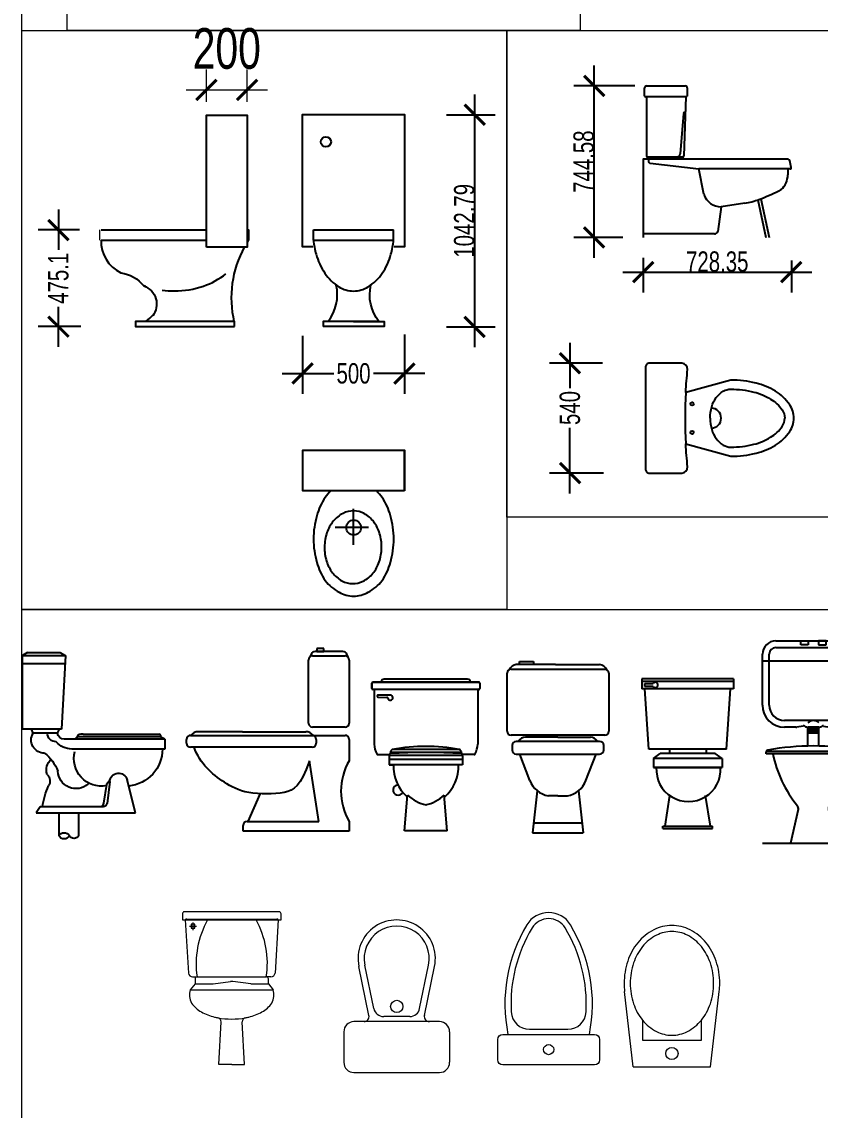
# Model space of a CAD drawing. Header units: inches. Extents: x 242965 to 445791, y 236206 to 423703.
# Drawn here: x 291368 to 295292, y 353197 to 358547 of the extents above; entities that cross this region are included whole.
import ezdxf

# ---------------------------------------------------------------- set-up
doc = ezdxf.new("R2010")
doc.units = ezdxf.units.IN
doc.header["$MEASUREMENT"] = 0
doc.layers.add('9', color=251, linetype='Continuous', lineweight=13)
doc.layers.add('e', color=96, linetype='Continuous', lineweight=5)
for name, color, linetype in [('NOI THAT', 42, 'Continuous'), ('NOITHAT', 8, 'Continuous'), ('TOILET', 35, 'Continuous')]:
    doc.layers.add(name, color=color, linetype=linetype)
doc.styles.add('DIM', font='hoatbif.shx', dxfattribs={"width": 0.75})
doc.linetypes.add('TRACKS', pattern='A,0.15,[130,ltypeshp.shx,S=0.25,R=0,X=0,Y=0],0.15', length=0.3)
doc.dimstyles.new('100', dxfattribs={"dimscale": 0, "dimtxt": 100, "dimasz": 100, "dimexe": 100, "dimexo": 100, "dimgap": 1, "dimtad": 1, "dimzin": 12, "dimdsep": 46, "dimtxsty": 'DIM', "dimblk": 'ARCHTICK', "dimblk1": 'ARCHTICK', "dimblk2": 'OBLIQUE', "dimcen": 0, "dimdle": 100, "dimclrd": 4, "dimclre": 7, "dimclrt": 3, "dimaunit": 3, "dimadec": 0, "dimazin": 3, "dimtfac": 0.004, "dimtix": 1, "dimtmove": 2, "dimatfit": 3, "dimldrblk": 'ARCHTICK', "dimfxl": 1, "dimtolj": 1, "dimtzin": 13, "dimarcsym": 0})

# ---------------------------------------------------------------- blocks, each defined once
blk = doc.blocks.new('TOLET1MD')
at = {"color": 3}
for p, q in [((226.8, 750.3), (-238.2, 750.3)), ((-234.3, 710.3), (-218.3, 449.1)), ((-234.3, 710.3), (222.9, 710.3)), ((-228.2, 714.8), (216.8, 714.8)), ((-196.8, 698.3), (-196.8, 660.8)), ((222.9, 710.3), (206.9, 449.1)), ((236.8, 710.3), (236.8, 740.3)), ((-213.9, 680.3), (-179.2, 680.3)), ((-198.3, 430.3), (-176.3, 430.3)), ((-176.3, 430.3), (164.1, 430.3)), ((186.9, 430.3), (164.1, 430.3)), ((-186.3, 396.8), (-209.5, 367)), ((-186.3, 420.3), (-186.3, 396.8)), ((-186.3, 396.8), (-103.1, 396.8)), ((-97.3, 397.1), (-11.4, 407.1)), ((88.2, 397.1), (0, 407.1)), ((93.8, 396.8), (174.1, 396.8)), ((174.1, 396.8), (174.1, 420.3)), ((174.1, 396.8), (197, 367)), ((-69.1, -0.6), (-57.9, 209)), ((56.9, -0.6), (45.7, 209)), ((-6.1, -0.6), (-69.1, -0.6)), ((-6.1, -0.6), (56.9, -0.6))]:
    blk.add_line(p, q, dxfattribs=at)
blk.add_line((-248.2, 740.3), (-248.2, 710.3))
for points in [[(-248.2, 710.3), (-234.3, 710.3)], [(222.9, 710.3), (236.8, 710.3)], [(-209.5, 367), (197, 367)]]:
    blk.add_lwpolyline(points, dxfattribs=at)
blk.add_lwpolyline([(-205.3, 689.6), (-205.3, 670), (-187.5, 670), (-187.5, 689.6)], close=True, dxfattribs=at)
for centre, radius, start, end in [((-238.2, 740.3), 10, 90, 180), ((226.8, 740.3), 10, 0, 90), ((-227.8, 707.8), 7, 86.0191, 159.1941), ((264.2, 494.4), 445.1, 150.9924, 188.2846), ((-269, 496.8), 438.2, 351.271, 29.1566), ((216.3, 707.8), 7, 20.8059, 93.9809), ((-198.3, 450.3), 20, 183.5057, 270), ((-176.3, 420.3), 10, 90, 180), ((164.1, 420.3), 10, 0, 90), ((186.9, 450.3), 20, 270, 356.4943), ((-103.1, 446.8), 50, 270, 276.5906), ((-5.6, 357.4), 50, 83.562, 96.5906), ((-5.7, 397.7), 10, 83.562, 96.5906), ((93.8, 446.8), 50, 263.562, 270), ((91.6, 406.8), 10, 263.562, 270), ((-133.6, 341.3), 80.1, 161.3045, 209.7278), ((123.1, 340.8), 78.4, 330.0088, 19.5233), ((-79, 391.7), 153.4, 215.9556, 240.2716), ((66.8, 391.7), 153.4, 299.7284, 324.0444), ((-6.1, 591), 367.7, 256.6921, 259.3304), ((-6.1, 589.2), 366, 259.2801, 280.7199), ((-77.9, 209.9), 20, 357.2496, 79.3304), ((65.7, 209.9), 20, 100.6696, 182.7504), ((-6.1, 591), 367.7, 280.6696, 283.3079), ((22.8, 468.7), 242.1, 283.3079, 299.7284)]:
    blk.add_arc(centre, radius, start, end, dxfattribs=at)
blk.add_arc((-35, 468.7), 242.1, 240.2716, 256.6921)
blk = doc.blocks.new('A$C131B5457')
at = {"layer": 'NOITHAT'}
for p, q in [((25.2, 915.6), (0, 900.9)), ((25.2, 915.6), (186, 915.6)), ((186, 915.6), (211.2, 900.9)), ((0, 539.2), (0, 900.9)), ((0, 900.9), (211.2, 900.9)), ((0, 861.8), (211.2, 861.8)), ((211.2, 900.9), (191.6, 539.2)), ((191.6, 539.2), (0, 539.2)), ((52.2, 519.7), (44.4, 539.2)), ((172.2, 519.7), (181.5, 539.2)), ((172.2, 519.7), (52.2, 519.7)), ((700, 490.3), (205.2, 490.3)), ((269.7, 501.5), (255.6, 490.3)), ((676.4, 501.5), (269.7, 501.5)), ((297.9, 515.6), (670.8, 515.6)), ((700, 490.3), (676.4, 501.5)), ((700, 490.3), (700, 441.5)), ((700, 441.5), (242.9, 441.5)), ((413.3, 267.8), (397.6, 175.5)), ((430.4, 290.5), (413.3, 267.8)), ((429.1, 281.3), (415.5, 174.6)), ((555.2, 128.6), (514.7, 290.3)), ((86.9, 157.5), (66.6, 128.6)), ((66.6, 128.6), (555.2, 128.6)), ((396.1, 157.5), (86.9, 157.5)), ((178.4, 128.6), (178.4, 16)), ((276.2, 128.6), (276.2, 16))]:
    blk.add_line(p, q, dxfattribs=at)
at = {"layer": 'NOITHAT', "extrusion": (0, 0, -1)}
for centre, major_axis, start_param, end_param in [((107.9, 486.4), (45.9, 45.9), 2.350438, 4.465056), ((165.3, 520.9), (30.7, 30.7), 2.34139, 3.89798), ((205.2, 523.6), (-23.5, 23.5), 3.926991, 5.380387), ((290.9, 494.5), (15.8, 15.8), 4.249009, 5.819805), ((670.8, 507.5), (-5.79, 5.79), 0.785398, 3.165503), ((242.9, 541.6), (70.8, 70.8), 2.356194, 3.233382), ((387.1, 393.7), (94.8, 94.8), 2.167025, 4.199673), ((503.8, 442.8), (-130.2, 130.2), 2.363481, 3.826156), ((-15.8, 261.1), (143.4, 143.4), -0.126587, 0.420864), ((182.1, 339.3), (-45.7, 45.7), 5.149759, 6.399568), ((263.4, 336.9), (63.5, 63.5), 1.62523, 3.887576), ((472.5, 279.7), (30.7, 30.7), 3.962967, 6.822993), ((89.7, 284.3), (-32.3, 32.3), 1.549717, 2.901368), ((454.1, 109), (-253.8, 253.8), 5.633382, 5.933845), ((347.4, 184.1), (-36, 36), 2.525405, 2.904971), ((396.1, 177.1), (13.8, 13.8), 0.912074, 2.356194), ((204.5, -0.6), (-21.9, 21.9), 6.065981, 8.071186), ((204.5, 29.2), (-20.7, 20.7), 2.825462, 5.02852), ((253.4, 28.6), (-18.4, 18.4), 2.861783, 4.992199)]:
    blk.add_ellipse(centre, major_axis=major_axis, ratio=1, start_param=start_param, end_param=end_param, dxfattribs=at)
blk = doc.blocks.new('A$C0E3A3D3D')
at = {"layer": 'NOITHAT', "linetype": 'ByBlock'}
for p, q in [((613.8, 871.9), (606, 856.3)), ((619.3, 861.3), (779.3, 861.3)), ((768.6, 882.9), (631.7, 882.9)), ((640.4, 898.2), (640.4, 882.9)), ((674.5, 898.2), (640.4, 898.2)), ((640.4, 882.9), (674.5, 882.9)), ((674.5, 882.9), (674.5, 898.2)), ((793.5, 855.4), (787, 870.7)), ((599.3, 531.3), (599.3, 841.3)), ((799.3, 841.3), (799.3, 531.3)), ((275, 488.3), (58.2, 488.3)), ((275, 488.3), (585.5, 488.3)), ((779.3, 511.3), (619.3, 511.3)), ((0, 432.3), (0, 451.1)), ((20, 471.1), (617.2, 471.1)), ((617.2, 471.1), (779.3, 471.1)), ((637.2, 451.1), (637.2, 432.3)), ((799.3, 451.1), (799.3, 346.1)), ((617.2, 412.3), (20, 412.3)), ((42.7, 397.4), (36.8, 412.3)), ((49.2, 383.2), (42.7, 397.4)), ((56.3, 369.7), (49.2, 383.2)), ((64, 356.8), (56.3, 369.7)), ((72.2, 344.5), (64, 356.8)), ((80.9, 332.8), (72.2, 344.5)), ((90, 321.6), (80.9, 332.8)), ((99.4, 310.9), (90, 321.6)), ((604.1, 346), (587.7, 303.8)), ((649.3, 47.9), (604.1, 346)), ((109.3, 300.8), (99.4, 310.9)), ((119.5, 291.1), (109.3, 300.8)), ((129.9, 281.8), (119.5, 291.1)), ((140.7, 272.9), (129.9, 281.8)), ((151.8, 264.3), (140.7, 272.9)), ((572.5, 270.3), (558, 244.5)), ((587.7, 303.8), (572.5, 270.3)), ((163.2, 256), (151.8, 264.3)), ((174.8, 248), (163.2, 256)), ((186.6, 240.1), (174.8, 248)), ((198.7, 232.3), (186.6, 240.1)), ((211.3, 224.8), (198.7, 232.3)), ((224.4, 217.6), (211.3, 224.8)), ((238.3, 210.9), (224.4, 217.6)), ((543.6, 225.1), (529.1, 211.1)), ((558, 244.5), (543.6, 225.1)), ((253.2, 204.7), (238.3, 210.9)), ((269.3, 199), (253.2, 204.7)), ((286.7, 194.2), (269.3, 199)), ((305.7, 190.1), (286.7, 194.2)), ((360.5, 182.5), (301.8, 47.9)), ((326.3, 186.9), (305.7, 190.1)), ((348.1, 184.6), (326.3, 186.9)), ((370.8, 183.3), (348.1, 184.6)), ((393.8, 182.8), (370.8, 183.3)), ((416.6, 183.3), (393.8, 182.8)), ((438.9, 184.8), (416.6, 183.3)), ((460.1, 187.2), (438.9, 184.8)), ((479.8, 190.5), (460.1, 187.2)), ((497.6, 194.9), (479.8, 190.5)), ((513.9, 201.5), (497.6, 194.9)), ((529.1, 211.1), (513.9, 201.5)), ((278, 0), (278, 27.9)), ((298, 47.9), (649.3, 47.9)), ((799.3, 47.9), (799.3, 0)), ((799.3, 0), (278, 0))]:
    blk.add_line(p, q, dxfattribs=at)
for centre, radius, start, end in [((619.3, 841.3), 20, 90, 180), ((631.7, 862.9), 20, 90, 153.3845), ((768.6, 862.9), 20, 23.0312, 90), ((779.3, 841.3), 20, 0, 90), ((54.2, 450.7), 37.8, 85.1553, 147.2586), ((588.7, 450.7), 37.8, 32.7414, 94.8447), ((619.3, 531.3), 20, 180, 270), ((779.3, 531.3), 20, 270, 0), ((20, 451.1), 20, 90, 180), ((20, 432.3), 20, 180, 270), ((617.2, 451.1), 20, 0, 90), ((617.2, 432.3), 20, 270, 0), ((779.3, 451.1), 20, 0, 90), ((1053.2, 197), 294.5, 149.5687, 210.4313), ((298, 27.9), 20, 90, 180)]:
    blk.add_arc(centre, radius, start, end, dxfattribs=at)
blk = doc.blocks.new('A$C59DF07E6')
at = {"layer": 'NOITHAT', "linetype": 'ByBlock'}
for p, q in [((20, 805), (480, 805)), ((237.4, 827.9), (45, 827.9)), ((60.3, 842.9), (130.3, 842.9)), ((60.3, 827.9), (60.3, 842.9)), ((130.3, 827.9), (60.3, 827.9)), ((130.3, 842.9), (130.3, 827.9)), ((237.4, 827.9), (454.2, 827.9)), ((0, 500), (0, 785)), ((500, 785), (500, 500)), ((480, 480), (20, 480)), ((25, 430), (25, 408)), ((455, 450), (45, 450)), ((56.9, 452.1), (55.6, 450)), ((250, 470), (90.3, 470)), ((250, 470), (409.7, 470)), ((475, 408), (475, 430)), ((45, 388), (455, 388)), ((112.4, 257.3), (62.5, 388)), ((387.6, 257.3), (437.5, 388)), ((148.7, 207), (125.4, 0)), ((250, 182.4), (202.8, 182.4)), ((250, 182.4), (297.2, 182.4)), ((351.3, 207), (374.6, 0)), ((130.6, 50), (369.4, 50)), ((125.4, 0), (374.6, 0))]:
    blk.add_line(p, q, dxfattribs=at)
for centre, radius, start, end in [((20, 785), 20, 90, 180), ((51.5, 782.4), 45.9, 98.0355, 154.2062), ((448.5, 782.4), 45.9, 25.7938, 81.9645), ((480, 785), 20, 0, 90), ((20, 500), 20, 180, 270), ((480, 500), 20, 270, 0), ((45, 430), 20, 90, 180), ((90.3, 430), 40, 90, 146.4991), ((409.7, 430), 40, 33.5009, 90), ((455, 430), 20, 0, 90), ((45, 408), 20, 180, 270), ((455, 408), 20, 270, 0), ((223.4, 299.3), 118.7, 200.7366, 259.9985), ((276.6, 299.3), 118.7, 280.0015, 339.2634)]:
    blk.add_arc(centre, radius, start, end, dxfattribs=at)
blk = doc.blocks.new('A$C5AF34CFF')
at = {"layer": 'NOITHAT'}
for p, q in [((0, 735.8), (0, 686.3)), ((450, 735.8), (0, 735.8)), ((450, 722.3), (0, 722.3)), ((15.1, 712.9), (54.8, 712.9)), ((15.1, 697.6), (15.1, 712.9)), ((54.8, 697.6), (15.1, 697.6)), ((450, 735.8), (450, 686.3)), ((450, 686.3), (0, 686.3)), ((33.8, 389.3), (14.5, 686.3)), ((416.3, 389.3), (435.5, 686.3)), ((416.3, 389.3), (33.8, 389.3)), ((135, 389.3), (135, 367.5)), ((315, 389.3), (315, 367.5)), ((56.3, 344.3), (90.4, 367.5)), ((56.3, 344.3), (56.3, 299.3)), ((393.8, 344.3), (56.3, 344.3)), ((359.6, 367.5), (90.4, 367.5)), ((393.8, 344.3), (359.6, 367.5)), ((393.8, 344.3), (393.8, 299.3)), ((56.3, 299.3), (393.8, 299.3)), ((393.8, 299.3), (56.3, 299.3)), ((113.7, 11.3), (137, 161.1)), ((336.3, 11.3), (313, 161.1)), ((102.5, 0), (102.5, 11.3)), ((102.5, 11.3), (347.5, 11.3)), ((102.5, 0), (347.5, 0)), ((347.5, 0), (347.5, 11.3))]:
    blk.add_line(p, q, dxfattribs=at)
for centre, radius, start, end in [((65.4, 705.2), 13.1, 215.7964, 144.2036), ((228.8, 290), 158.2, 176.6506, 3.3494)]:
    blk.add_arc(centre, radius, start, end, dxfattribs=at)
blk = doc.blocks.new('A$C6E824D3A')
at = {"layer": 'NOITHAT'}
for p, q in [((65.2, 994.6), (434.8, 994.6)), ((187.8, 994.6), (224.3, 994.6)), ((187.8, 975.3), (187.8, 994.6)), ((224.3, 975.3), (187.8, 975.3)), ((224.3, 994.6), (224.3, 975.3)), ((312.2, 994.6), (275.7, 994.6)), ((275.7, 994.6), (275.7, 975.3)), ((275.7, 975.3), (312.2, 975.3)), ((312.2, 975.3), (312.2, 994.6)), ((0, 679.3), (0, 929.3)), ((32.6, 679.3), (32.6, 929.3)), ((65.2, 962), (434.8, 962)), ((467.4, 929.3), (467.4, 679.3)), ((500, 929.3), (500, 679.3)), ((0, 896.7), (500, 896.7)), ((391.3, 603.3), (108.7, 603.3)), ((163.6, 570.7), (108.7, 570.7)), ((200.1, 576.4), (169.1, 571.1)), ((207.8, 574.9), (207.3, 575.2)), ((222.7, 478), (222.7, 570.7)), ((222.7, 564.1), (277.3, 564.1)), ((222.7, 542.4), (277.3, 542.4)), ((276.1, 570.7), (223.9, 570.7)), ((227.7, 542.4), (227.7, 564.1)), ((234.5, 542.4), (234.5, 564.1)), ((241.3, 542.4), (241.3, 564.1)), ((248.1, 542.4), (248.1, 564.1)), ((254.9, 542.4), (254.9, 564.1)), ((261.7, 542.4), (261.7, 564.1)), ((268.5, 542.4), (268.5, 564.1)), ((275.3, 542.4), (275.3, 564.1)), ((277.3, 478), (277.3, 570.7)), ((292.2, 574.9), (292.7, 575.2)), ((299.9, 576.4), (330.9, 571.1)), ((391.3, 570.7), (336.4, 570.7)), ((17.5, 440.2), (17.5, 447.2)), ((482.5, 440.2), (17.5, 440.2)), ((481.8, 451.1), (18.2, 451.1)), ((449.9, 440.2), (482.5, 440.2)), ((482.5, 440.2), (482.5, 447.2)), ((175.6, 165.8), (138.3, 0)), ((324.4, 165.8), (361.7, 0)), ((0, 0), (500, 0)), ((0, 0), (500, 0))]:
    blk.add_line(p, q, dxfattribs=at)
for centre, radius, start, end in [((65.2, 929.3), 65.2, 90, 180), ((434.8, 929.3), 65.2, 0, 90), ((65.2, 929.3), 32.6, 90, 180), ((434.8, 929.3), 32.6, 0, 90), ((108.7, 679.3), 108.7, 180, 270), ((108.7, 679.3), 76.1, 180, 270), ((391.3, 679.3), 76.1, 270, 0), ((391.3, 679.3), 108.7, 270, 0), ((250, 566.2), 37.1, 42.6661, 137.3339), ((163.6, 603.3), 32.6, 270, 279.7589), ((201.9, 565.7), 10.9, 60.4658, 99.7589), ((223.9, 603.3), 32.6, 240.4658, 270), ((276.1, 603.3), 32.6, 270, 299.5342), ((298.1, 565.7), 10.9, 80.2411, 119.5342), ((336.4, 603.3), 32.6, 260.2411, 270), ((28.4, 447.2), 10.9, 100.4058, 180), ((250, -759.8), 1238, 79.5942, 100.4058), ((644.7, 565.1), 607.6, 191.8596, 218.8153), ((-144.7, 565.1), 607.6, 321.1847, 348.1404), ((471.6, 447.2), 10.9, 0, 79.5942), ((154.4, 170.6), 21.7, 347.3387, 38.8153), ((345.6, 170.6), 21.7, 141.1847, 192.6613)]:
    blk.add_arc(centre, radius, start, end, dxfattribs=at)
blk = doc.blocks.new('xi2')
at = {"layer": 'NOITHAT'}
for p, q in [((-265, 725), (-265, 700)), ((-265, 700), (-265, 725)), ((260, 730), (-260, 730)), ((260, 730), (-260, 730)), ((-260, 730), (260, 730)), ((205, 745), (-205, 745)), ((265, 725), (265, 700)), ((260, 695), (-260, 695)), ((260, 695), (-260, 695)), ((-255, 695), (-255, 425)), ((-175, 667.5), (-235, 667.5)), ((-235, 657.5), (-191.8, 655.7)), ((255, 695), (255, 425)), ((-237, 375), (-178, 375)), ((171.5, 385), (-171.5, 385)), ((165, 400), (-165, 400)), ((237, 375), (178, 375)), ((180, 370), (-180, 370)), ((-180, 368.4), (-180, 325)), ((180, 350), (-180, 350)), ((-180, 325), (-160, 325)), ((180, 325), (-180, 325)), ((180, 325), (160, 325)), ((180, 368.4), (180, 325)), ((-105, 0), (-90, 175)), ((105, 0), (90, 175)), ((105, 0), (-105, 0))]:
    blk.add_line(p, q, dxfattribs=at)
for centre, radius, start, end in [((-260, 725), 5, 90, 180), ((-260, 725), 5, 90, 180), ((-260, 700), 5, 180, 270), ((-260, 700), 5, 180, 270), ((-222.7, 733), 3, 270, 350.4059), ((-205, 730), 15, 90, 170.4059), ((205, 730), 15, 9.5941, 90), ((222.7, 733), 3, 189.5941, 270), ((260, 725), 5, 0, 90), ((260, 700), 5, 270, 0), ((-235, 662.5), 5, 90, 270), ((-192, 650.7), 5, 14.2156, 87.6141), ((-175, 655), 12.5, 194.2156, 90), ((-134.5, 433.9), 120.8, 184.2251, 207.7316), ((-237, 380), 5, 207.7316, 270), ((-139.3, 368.5), 40.7, 167.0315, 180.0995), ((-176, 376.9), 3, 93.5715, 167.0315), ((-12, -2251.3), 2636.3, 89.7392, 93.5715), ((-171.5, 388), 3, 148.7432, 270), ((-139.3, 368.5), 40.7, 130.2744, 148.7432), ((-163.7, 397.2), 3, 100.3396, 130.2744), ((0, -500), 915, 79.6604, 100.3396), ((12, -2251.3), 2636.3, 86.4285, 90.2608), ((163.7, 397.2), 3, 49.7256, 79.6604), ((139.3, 368.5), 40.7, 31.2568, 49.7256), ((171.5, 388), 3, 270, 31.2568), ((176, 376.9), 3, 12.9685, 86.4285), ((139.3, 368.5), 40.7, 359.9005, 12.9685), ((237, 380), 5, 270, 332.2684), ((134.5, 433.9), 120.8, 332.2684, 355.7749), ((40.9, 316.9), 201.1, 177.6913, 229.0512), ((-40.9, 316.9), 201.1, 310.9488, 2.3087), ((-136.5, 200), 25, 96.5563, 330.6432), ((40.9, 316.9), 193.1, 227.2983, 258.2519), ((-40.9, 316.9), 193.1, 281.7481, 312.7017)]:
    blk.add_arc(centre, radius, start, end, dxfattribs=at)
blk = doc.blocks.new('A$C15C43380')
at = {"layer": 'TOILET'}
for p, q in [((213.1, 690.7), (11, 690.7)), ((16.9, 690.7), (16.9, 400.5)), ((209.1, 690.7), (200.5, 400.6)), ((197.9, 609.3), (182.1, 410.3)), ((728.2, 343.8), (720.6, 376.4)), ((273.3, 336.1), (34.3, 363.6)), ((298.3, 211.9), (273.3, 336.6)), ((721.7, 336.6), (273.3, 336.6)), ((711, 336.6), (711, 307.1)), ((499.9, 167.5), (383.8, 150.7)), ((563.8, 184.7), (603.7, 0)), ((578.1, 189.9), (619.1, 0)), ((383.8, 150.7), (367.8, 29.4)), ((349.9, 16.9), (1.1, 16.9))]:
    blk.add_line(p, q, dxfattribs=at)
for points in [[(7, 694.3), (7, 735)], [(17.1, 744.8), (206.9, 744.8)], [(217, 734.4), (217, 694.3)], [(712.3, 385.2), (0, 385.2), (0, 0.2)], [(194.5, 394.8), (22.8, 394.8)]]:
    blk.add_lwpolyline(points, dxfattribs=at)
for centre, radius, start, end in [((17.3, 734.5), 10.3, 91.1944, 180.6866), ((206.7, 734.5), 10.3, 359.3134, 88.8056), ((12.6, 696.4), 5.93, 200.5859, 254.2909), ((211.5, 696.4), 5.93, 285.7091, 339.4141), ((206.2, 606.2), 8.83, 85.6596, 159.4775), ((23.3, 401.2), 6.4, 186.3092, 266.3454), ((47.7, 381.3), 22.2, 170.3314, 233.1088), ((163.7, 413.9), 18.7, 267.1169, 349.0971), ((194.1, 401.2), 6.4, 273.6546, 354.2704), ((705.8, 370.9), 15.8, 20.6936, 65.7649), ((722.4, 342.5), 5.95, 262.8235, 11.9108), ((611.8, 308.6), 99.2, 312.2572, 359.1239), ((256, 1039.5), 908.6, 290.7978, 297.7113), ((383.1, 240), 89.3, 198.3633, 270.4486), ((420.5, 590.9), 430.8, 280.6202, 290.1729), ((256, 1039.5), 908.6, 290.154, 290.7662), ((350, 35.9), 19, 269.7596, 339.8533)]:
    blk.add_arc(centre, radius, start, end, dxfattribs=at)
blk = doc.blocks.new('_ARCHTICK')
at = {"color": 0, "linetype": 'ByBlock', "const_width": 0.15}
blk.add_lwpolyline([(-0.5, -0.5), (0.5, 0.5)], dxfattribs=at)
blk = doc.blocks.new('*D551')
at = {"layer": '9', "color": 7, "lineweight": -2, "transparency": 16777216}
for p, q in [((294422, 357387.4), (294422, 357216.8)), ((295150.3, 357373.3), (295150.3, 357216.8))]:
    blk.add_line(p, q, dxfattribs=at)
at = {"layer": '9', "color": 4, "lineweight": -2, "transparency": 16777216}
blk.add_line((294322, 357316.8), (295250.3, 357316.8), dxfattribs=at)
at = {"layer": 'Defpoints', "color": 0, "transparency": 16777216}
for p in [(294422, 357487.4), (295150.3, 357473.3), (295150.3, 357316.8)]:
    blk.add_point(p, dxfattribs=at)
at = {"layer": '9', "color": 4, "lineweight": -2, "transparency": 16777216, "xscale": 100, "yscale": 100, "zscale": 100, "rotation": 180}
blk.add_blockref('_ARCHTICK', (294422, 357316.8), dxfattribs=at)
at = {"layer": '9', "color": 4, "lineweight": -2, "transparency": 16777216, "xscale": 100, "yscale": 100, "zscale": 100}
blk.add_blockref('_ARCHTICK', (295150.3, 357316.8), dxfattribs=at)
at = {"layer": '9', "color": 3, "transparency": 16777216, "insert": (294786.1, 357367.8), "char_height": 100, "attachment_point": 5, "style": 'DIM'}
blk.add_mtext('\\A1;728.35', dxfattribs=at)
blk = doc.blocks.new('_Oblique')
at = {"color": 0, "linetype": 'ByBlock', "lineweight": -2}
blk.add_line((-0.5, -0.5), (0.5, 0.5), dxfattribs=at)
blk = doc.blocks.new('A$C381D344B')
at = {"layer": 'TOILET'}
for points in [[(198.3, 143.2), (419.6, 82.5, 0.061529), (543.6, 97.8, 0.074834), (638.5, 137.4, 0.107002), (708.7, 203.9, 0.151091), (729.2, 270, 0.151091), (708.7, 336.1, 0.107002), (638.5, 402.6, 0.074834), (543.6, 442.2, 0.061529), (419.6, 457.5), (198.3, 396.8, -0.011582), (206.8, 509.4, 0.38325), (178.5, 540), (20, 540, 0.414214), (0, 520), (0, 270), (0, 20, 0.414214), (20, 0), (178.5, 0, 0.38325), (206.8, 30.6, -0.011582), (198.3, 143.2)], [(317.8, 270, -0.072062), (326, 326.4, -0.083356), (347.6, 370.8, -0.106658), (382.6, 402.5, -0.132101), (419.6, 412.5, -0.132101)], [(419.6, 412.5, -0.061529), (532.6, 398.5, -0.074834), (615.2, 364.1, -0.107002), (671.6, 310.7, -0.151091), (684.2, 270, -0.151091)], [(317.8, 270, 0.072062), (326, 213.6, 0.083356), (347.6, 169.2, 0.106658), (382.6, 137.5, 0.132101), (419.6, 127.5, 0.132101)], [(419.6, 127.5, 0.061529), (532.6, 141.5, 0.074834), (615.2, 175.9, 0.107002), (671.6, 229.3, 0.151091), (684.2, 270, 0.151091)]]:
    blk.add_lwpolyline(points, format="xyb", dxfattribs=at)
for centre in [(229.5, 340), (229.5, 200)]:
    blk.add_circle(centre, 8.18, dxfattribs=at)
for centre, radius, start, end in [((2632.5, 270), 2437.5, 177.0183, 182.9817), ((323, 270), 49.2, 271.1825, 88.8175)]:
    blk.add_arc(centre, radius, start, end, dxfattribs=at)
blk = doc.blocks.new('*D552')
at = {"layer": '9', "color": 4, "lineweight": -2, "transparency": 16777216}
for p, q in [((291548.6, 357624), (291548.6, 357426.7)), ((291548.6, 356948.9), (291548.6, 357146.1))]:
    blk.add_line(p, q, dxfattribs=at)
at = {"layer": '9', "color": 7, "lineweight": -2, "transparency": 16777216}
for p, q in [((291652.1, 357524), (291448.6, 357524)), ((291658.4, 357048.9), (291448.6, 357048.9))]:
    blk.add_line(p, q, dxfattribs=at)
at = {"layer": 'Defpoints', "color": 0, "transparency": 16777216}
for p in [(291752.1, 357524), (291548.6, 357048.9), (291758.4, 357048.9)]:
    blk.add_point(p, dxfattribs=at)
at = {"layer": '9', "color": 4, "lineweight": -2, "transparency": 16777216, "xscale": 100, "yscale": 100, "zscale": 100}
for p, rotation in [((291548.6, 357524), 90), ((291548.6, 357048.9), 270)]:
    blk.add_blockref('_ARCHTICK', p, dxfattribs=dict(at, rotation=rotation))
at = {"layer": '9', "color": 3, "transparency": 16777216, "insert": (291548.6, 357286.4), "char_height": 100, "attachment_point": 5, "rotation": 90, "style": 'DIM'}
blk.add_mtext('\\A1;475.1', dxfattribs=at)
blk = doc.blocks.new('*D554')
at = {"layer": '9', "color": 4, "lineweight": -2, "transparency": 16777216}
blk.add_line((293594.1, 356947.5), (293594.1, 358190.3), dxfattribs=at)
at = {"layer": '9', "color": 7, "lineweight": -2, "transparency": 16777216}
for p, q in [((293455.5, 358090.3), (293694.1, 358090.3)), ((293455.5, 357047.5), (293694.1, 357047.5))]:
    blk.add_line(p, q, dxfattribs=at)
at = {"layer": 'Defpoints', "color": 0, "transparency": 16777216}
for p in [(293355.5, 358090.3), (293594.1, 358090.3), (293355.5, 357047.5)]:
    blk.add_point(p, dxfattribs=at)
at = {"layer": '9', "color": 4, "lineweight": -2, "transparency": 16777216, "xscale": 100, "yscale": 100, "zscale": 100}
for p, rotation in [((293594.1, 358090.3), 90), ((293594.1, 357047.5), 270)]:
    blk.add_blockref('_ARCHTICK', p, dxfattribs=dict(at, rotation=rotation))
at = {"layer": '9', "color": 3, "transparency": 16777216, "insert": (293543.1, 357568.9), "char_height": 100, "attachment_point": 5, "rotation": 90, "style": 'DIM'}
blk.add_mtext('\\A1;1042.79', dxfattribs=at)
blk = doc.blocks.new('*D555')
at = {"layer": '9', "color": 4, "lineweight": -2, "transparency": 16777216}
blk.add_line((294181.3, 357387.4), (294181.3, 358332), dxfattribs=at)
at = {"layer": '9', "color": 7, "lineweight": -2, "transparency": 16777216}
for p, q in [((294381.2, 358232), (294081.3, 358232)), ((294322, 357487.4), (294081.3, 357487.4))]:
    blk.add_line(p, q, dxfattribs=at)
at = {"layer": 'Defpoints', "color": 0, "transparency": 16777216}
for p in [(294181.3, 358232), (294481.2, 358232), (294422, 357487.4)]:
    blk.add_point(p, dxfattribs=at)
at = {"layer": '9', "color": 4, "lineweight": -2, "transparency": 16777216, "xscale": 100, "yscale": 100, "zscale": 100}
for p, rotation in [((294181.3, 358232), 90), ((294181.3, 357487.4), 270)]:
    blk.add_blockref('_ARCHTICK', p, dxfattribs=dict(at, rotation=rotation))
at = {"layer": '9', "color": 3, "transparency": 16777216, "insert": (294130.3, 357859.7), "char_height": 100, "attachment_point": 5, "rotation": 90, "style": 'DIM'}
blk.add_mtext('\\A1;744.58', dxfattribs=at)
blk = doc.blocks.new('A$C35B414F5')
at = {"layer": 'TOILET', "color": 35}
for points in [[(50, 392.8), (0, 392.8), (0, 1042.8), (500, 1042.8), (500, 392.8), (450, 392.8)], [(52.8, 475), (447.2, 475)], [(52.8, 425), (52.8, 475)], [(447.2, 425), (447.2, 475)], [(52.8, 425), (447.2, 425)], [(375, 25), (400, 25), (400, 0), (100, 0)], [(125, 25), (100, 25), (100, 0)], [(250, 25), (375, 25), (125, 25)]]:
    blk.add_lwpolyline(points, dxfattribs=at)
for points in [[(52.8, 425, 0.039445), (66.2, 355.6, 0.079812), (108.6, 262.9, 0.107118), (178.1, 195.5, 0.139889), (250, 175, 0.139889)], [(250, 175, 0.139889), (321.9, 195.5, 0.107118), (391.4, 262.9, 0.079812), (433.8, 355.6, 0.039445), (447.2, 425, 0.067459)], [(125, 25, 0.22085), (165.2, 204.1, 1.20481)], [(375, 25, -0.227873), (335.3, 204.6, -1.635418)]]:
    blk.add_lwpolyline(points, format="xyb", dxfattribs=at)
blk.add_circle((114.4, 908.2), 25, dxfattribs=at)
blk = doc.blocks.new('*D310')
at = {"color": 0, "lineweight": -2, "transparency": 16777216}
for p, q in [((12649.7, -28389.1), (12649.7, -28229.6)), ((12849.7, -28389.1), (12849.7, -28229.6)), ((12549.7, -28329.6), (12949.7, -28329.6))]:
    blk.add_line(p, q, dxfattribs=at)
at = {"layer": 'Defpoints', "color": 0, "transparency": 16777216}
for p in [(12849.7, -28329.6), (12649.7, -28489.1), (12849.7, -28489.1)]:
    blk.add_point(p, dxfattribs=at)
at = {"color": 0, "lineweight": -2, "transparency": 16777216, "xscale": 100, "yscale": 100, "zscale": 100, "rotation": 180}
blk.add_blockref('_ARCHTICK', (12649.7, -28329.6), dxfattribs=at)
at = {"color": 0, "lineweight": -2, "transparency": 16777216, "xscale": 100, "yscale": 100, "zscale": 100}
blk.add_blockref('_ARCHTICK', (12849.7, -28329.6), dxfattribs=at)
at = {"color": 0, "transparency": 16777216, "insert": (12749.7, -28127.5), "char_height": 200, "attachment_point": 5, "style": 'DIM'}
blk.add_mtext('\\A1;200', dxfattribs=at)
blk = doc.blocks.new('A$C7EEB5A7E')
at = {"layer": 'TOILET'}
for p, q in [((500, 518), (500, 718)), ((250, 252.7), (250, 429.5)), ((323.1, 337.8), (158.6, 337.8))]:
    blk.add_line(p, q, dxfattribs=at)
blk.add_lwpolyline([(500, 518), (0, 518), (0, 718), (500, 718)], close=True, dxfattribs=at)
blk.add_lwpolyline([(137.8, 518, 0.047891), (110.6, 485.4, 0.081039), (68.7, 395.9, 0.069012), (52.8, 281.1, 0.069012), (68.7, 166.4, 0.081039), (110.6, 76.9, 0.11316), (178.8, 19.9, 0.13718), (250, 0, 0.13718), (321.2, 19.9, 0.11316), (389.4, 76.9, 0.081039), (431.3, 166.4, 0.069012), (447.2, 281.1, 0.069012), (431.3, 395.9, 0.081039), (389.4, 485.4, 0.047891), (362.2, 518, 0.13718)], format="xyb", dxfattribs=at)
blk.add_lwpolyline([(244.4, 61.8, 0.121976), (296.5, 73.8, 0.10532), (344.5, 112.6, 0.088017), (375.4, 168.4, 0.07876), (387.6, 238.5, 0.07876), (377.6, 308.9, 0.088017), (348.5, 365.6, 0.10532), (301.7, 405.9, 0.121976), (250, 419.6, 0.121976), (197.9, 407.5, 0.10532), (149.9, 368.7, 0.088017), (119, 313, 0.07876), (106.8, 242.9, 0.07876), (116.8, 172.5, 0.088017), (145.9, 115.7, 0.10532), (192.7, 75.5, 0.121976)], format="xyb", close=True, dxfattribs=at)
blk.add_circle((250, 337.8), 36.6, dxfattribs=at)
blk = doc.blocks.new('*D568')
at = {"layer": '9', "color": 7, "lineweight": -2, "transparency": 16777216}
for p, q in [((292748.8, 357004.3), (292748.8, 356718.5)), ((293248.8, 357010.6), (293248.8, 356718.5))]:
    blk.add_line(p, q, dxfattribs=at)
at = {"layer": '9', "color": 4, "lineweight": -2, "transparency": 16777216}
for p, q in [((292648.8, 356818.5), (292901.4, 356818.5)), ((293348.8, 356818.5), (293096.2, 356818.5))]:
    blk.add_line(p, q, dxfattribs=at)
at = {"layer": 'Defpoints', "color": 0, "transparency": 16777216}
for p in [(292748.8, 357104.3), (293248.8, 357110.6), (293248.8, 356818.5)]:
    blk.add_point(p, dxfattribs=at)
at = {"layer": '9', "color": 4, "lineweight": -2, "transparency": 16777216, "xscale": 100, "yscale": 100, "zscale": 100, "rotation": 180}
blk.add_blockref('_ARCHTICK', (292748.8, 356818.5), dxfattribs=at)
at = {"layer": '9', "color": 4, "lineweight": -2, "transparency": 16777216, "xscale": 100, "yscale": 100, "zscale": 100}
blk.add_blockref('_ARCHTICK', (293248.8, 356818.5), dxfattribs=at)
at = {"layer": '9', "color": 3, "transparency": 16777216, "insert": (292998.8, 356818.5), "char_height": 100, "attachment_point": 5, "style": 'DIM'}
blk.add_mtext('\\A1;500', dxfattribs=at)
blk = doc.blocks.new('*D569')
at = {"layer": '9', "color": 4, "lineweight": -2, "transparency": 16777216}
for p, q in [((294062.3, 356968.8), (294062.3, 356746.3)), ((294062.3, 356228.8), (294062.3, 356551.4))]:
    blk.add_line(p, q, dxfattribs=at)
at = {"layer": '9', "color": 7, "lineweight": -2, "transparency": 16777216}
for p, q in [((294222.4, 356868.8), (293962.3, 356868.8)), ((294226.9, 356328.8), (293962.3, 356328.8))]:
    blk.add_line(p, q, dxfattribs=at)
at = {"layer": 'Defpoints', "color": 0, "transparency": 16777216}
for p in [(294322.4, 356868.8), (294062.3, 356328.8), (294326.9, 356328.8)]:
    blk.add_point(p, dxfattribs=at)
at = {"layer": '9', "color": 4, "lineweight": -2, "transparency": 16777216, "xscale": 100, "yscale": 100, "zscale": 100}
for p, rotation in [((294062.3, 356868.8), 90), ((294062.3, 356328.8), 270)]:
    blk.add_blockref('_ARCHTICK', p, dxfattribs=dict(at, rotation=rotation))
at = {"layer": '9', "color": 3, "transparency": 16777216, "insert": (294062.3, 356648.8), "char_height": 100, "attachment_point": 5, "rotation": 90, "style": 'DIM'}
blk.add_mtext('\\A1;540', dxfattribs=at)
blk = doc.blocks.new('A$C34782E4C')
at = {"layer": 'NOI THAT', "color": 35}
blk.add_lwpolyline([(517.624, 389.76), (517.624, 1039.76), (717.624, 1039.76), (717.624, 389.76)], close=True, dxfattribs=at)
for points in [[(0.11, 475.531), (517.624, 475.531)], [(717.624, 475.531), (725.022, 475.531), (725.022, 425.531), (725.022, 425.531)], [(0.11, 425.531), (517.624, 425.531)], [(717.624, 425.531), (725.022, 425.531)], [(219.522, 25.531), (169.522, 25.531), (169.522, 0.531), (656.027, 0)], [(656.027, 0), (656.027, 25), (169.522, 25.531)], [(656.027, 0), (656.027, 25)]]:
    blk.add_lwpolyline(points, dxfattribs=at)
for points in [[(0.11, 425.531, 0.29603796), (96.563, 264.538, -0.98681379)], [(703.434, 389.76, 0.18461787), (652.953, 24.608)], [(725.022, 425.531, 0.0066377), (717.624, 413.994, 0.0066377)], [(96.563, 264.538, -0.19433118), (210.3, 199.942, -0.151)], [(299.619, 179.67, 0.03421885), (360.022, 175.531, 0.08221987), (502.745, 199.16, 0.08590045), (613.219, 259.443, 0.10438229)], [(210.3, 199.942, -0.50310596), (253.336, 52.292, -0.26831814)], [(210.837, 201.427, 0.00463971), (217.298, 199.16, 0.08221987)], [(219.522, 25.531, 0.05976791), (257.485, 60.169, 2.51280675)]]:
    blk.add_lwpolyline(points, format="xyb", dxfattribs=at)
dim = blk.add_linear_dim(base=(717.624, 1163.769), p1=(517.624, 1004.26), p2=(717.624, 1004.26), dimstyle='100')
dim.commit()
dim.dimension.update_dxf_attribs({"geometry": '*D310', "text_midpoint": (617.624, 1163.769), "dimtype": 128, "insert": (-12132.081, 29493.369)})

msp = doc.modelspace()

# ---------------------------------------------------------------- linework, layer by layer
at = {"layer": '9'}
msp.add_line((291368.494, 355658.955), (304014.403, 355658.955), dxfattribs=at)
at = {"layer": '9', "linetype": 'ByBlock'}
for p, q in [((293074.807, 353662.336), (293024.938, 353903.861)), ((293098.247, 353697.17), (293054.318, 353909.927)), ((293323.778, 353697.17), (293367.707, 353909.927)), ((293347.218, 353662.336), (293397.087, 353903.861)), ((294373.533, 353410.409), (294330.812, 353780.763)), ((294753.533, 353410.409), (294796.254, 353780.763)), ((293421.013, 353632.281), (293001.013, 353632.281)), ((293274.811, 353657.281), (293147.214, 353657.281)), ((294418.533, 353640.196), (294418.533, 353540.409)), ((294708.533, 353540.409), (294708.533, 353640.196)), ((292951.013, 353582.281), (292951.013, 353432.281)), ((293471.013, 353582.281), (293471.013, 353432.281)), ((293863.52, 353594.785), (294051.782, 353594.785)), ((294418.533, 353540.409), (294708.533, 353540.409)), ((294373.533, 353410.409), (294753.533, 353410.409)), ((293001.013, 353382.281), (293421.013, 353382.281))]:
    msp.add_line(p, q, dxfattribs=at)
at = {"layer": '9'}
for points in [[(291592.267, 360824.447), (294112.723, 360824.447), (294112.723, 358505.063), (291592.267, 358505.063)], [(291368.494, 358505.063), (293751.691, 358505.063), (293751.691, 355658.955), (291368.494, 355658.955)], [(293751.691, 358505.063), (295334.075, 358505.063), (295334.075, 356112.827), (293751.691, 356112.827)]]:
    msp.add_lwpolyline(points, close=True, dxfattribs=at)
msp.add_lwpolyline([(291752.056, 357473.976), (291752.056, 357523.976)], dxfattribs=at)
at = {"layer": '9', "linetype": 'ByBlock'}
for points in [[(294563.533, 354105.409, 0.11902319), (294474.136, 354083.822, 0.1047605), (294395.592, 354019.965, 0.08937742), (294346.407, 353930.175, 0.08088861), (294328.533, 353820.409, 0.02871888), (294330.812, 353780.763, 0.08937742)], [(294796.254, 353780.763, 0.02871888), (294798.533, 353820.409, 0.08088861), (294780.658, 353930.175, 0.08937742), (294731.474, 354019.965, 0.1047605), (294652.929, 354083.822, 0.11902319), (294563.533, 354105.409, 0.11902319)]]:
    msp.add_lwpolyline(points, format="xyb", dxfattribs=at)
for points in [[(294563.533, 354075.409, 0.11902319), (294487.826, 354057.128, 0.1047605), (294418.93, 354001.115, 0.08937742), (294374.857, 353920.657, 0.08088861), (294358.533, 353820.409, 0.08088861), (294374.857, 353720.16, 0.08937742), (294418.93, 353639.703, 0.1047605), (294487.826, 353583.689, 0.11902319), (294563.533, 353565.409, 0.11902319), (294639.239, 353583.689, 0.1047605), (294708.135, 353639.703, 0.08937742), (294752.208, 353720.16, 0.08088861), (294768.533, 353820.409, 0.08088861), (294752.208, 353920.657, 0.08937742), (294708.135, 354001.115, 0.1047605), (294639.239, 354057.128, 0.11902319)], [(293707.651, 353444.785), (293707.651, 353544.785, -0.41421356), (293732.651, 353569.785), (294182.651, 353569.785, -0.41421356), (294207.651, 353544.785), (294207.651, 353444.785, -0.41421356), (294182.651, 353419.785), (293732.651, 353419.785, -0.41421356)]]:
    msp.add_lwpolyline(points, format="xyb", close=True, dxfattribs=at)
for centre, radius in [((293211.013, 353707.281), 30), ((293957.651, 353494.785), 25), ((294563.533, 353475.409), 30)]:
    msp.add_circle(centre, radius, dxfattribs=at)
for centre, radius, start, end in [((293957.651, 354043.783), 125, 31.081071, 148.918929), ((293211.013, 353942.281), 190, 348.33369, 191.66631), ((293211.013, 353942.281), 160, 348.33369, 191.66631), ((294495.151, 353719.785), 752.6, 148.918929, 191.496563), ((293957.651, 354043.783), 95, 31.081071, 148.918929), ((293420.151, 353719.785), 752.6, 348.503437, 31.081071), ((294495.151, 353719.785), 722.6, 148.918929, 183.171637), ((293420.151, 353719.785), 722.6, 356.828363, 31.081071), ((293147.214, 353707.281), 50, 191.66631, 270), ((293274.811, 353707.281), 50, 270, 348.33369), ((293863.52, 353684.785), 90, 183.171637, 270), ((294051.782, 353684.785), 90, 270, 356.828363), ((293001.013, 353582.281), 50, 90, 180), ((293050.323, 353657.281), 25, 270, 11.66631), ((293371.702, 353657.281), 25, 168.33369, 270), ((293421.013, 353582.281), 50, 0, 90), ((293001.013, 353432.281), 50, 180, 270), ((293421.013, 353432.281), 50, 270, 0)]:
    msp.add_arc(centre, radius, start, end, dxfattribs=at)
at = {"layer": 'e', "linetype": 'Continuous'}
msp.add_line((291368.494, 336420.808), (291368.494, 372060.808), dxfattribs=at)

# ---------------------------------------------------------------- block references
at = {"layer": '9'}
for name, p in [('A$C34782E4C', (291758.39, 357048.879)), ('A$C15C43380', (294421.966, 357487.448)), ('A$C35B414F5', (292748.791, 357048.879)), ('A$C381D344B', (294433.337, 356328.841)), ('A$C7EEB5A7E', (292749.398, 355723.451)), ('A$C6E824D3A', (295008.629, 354509.156)), ('A$C131B5457', (291371.818, 354530.624)), ('A$C0E3A3D3D', (292178.202, 354568.544)), ('A$C59DF07E6', (293753.304, 354559.886)), ('xi2', (293354.491, 354570.438)), ('A$C5AF34CFF', (294415.905, 354582.288))]:
    msp.add_blockref(name, p, dxfattribs=at)
at = {"layer": '9', "linetype": 'TRACKS'}
msp.add_blockref('TOLET1MD', (292406.118, 353421.718), dxfattribs=at)

# ---------------------------------------------------------------- dimensions: what is measured, and where the dimension line sits
at = {"layer": '9'}
for base, p1, p2, picture, middle in [((294181.344, 358232.031), (294421.966, 357487.448), (294481.166, 358232.031), '*D555', (294130.344, 357859.739)), ((293594.134, 358090.332), (293355.522, 357047.545), (293355.522, 358090.332), '*D554', (293543.134, 357568.939))]:
    dim = msp.add_linear_dim(base=base, p1=p1, p2=p2, angle=90, dimstyle='100', override={"dimscale": 1}, dxfattribs=at)
    dim.commit()
    dim.dimension.update_dxf_attribs({"geometry": picture, "text_midpoint": middle})
for base, p1, p2, picture, middle in [((291548.591, 357048.879), (291752.056, 357523.976), (291758.39, 357048.879), '*D552', (291548.591, 357286.428)), ((294062.347, 356328.841), (294322.36, 356868.841), (294326.868, 356328.841), '*D569', (294062.347, 356648.841))]:
    dim = msp.add_linear_dim(base=base, p1=p1, p2=p2, angle=90, dimstyle='100', override={"dimscale": 1}, dxfattribs=at)
    dim.commit()
    dim.dimension.update_dxf_attribs({"geometry": picture, "text_midpoint": middle, "dimtype": 160})
dim = msp.add_linear_dim(base=(295150.314, 357316.788), p1=(294421.966, 357487.448), p2=(295150.314, 357473.27), dimstyle='100', override={"dimscale": 1}, dxfattribs=at)
dim.commit()
dim.dimension.update_dxf_attribs({"geometry": '*D551', "text_midpoint": (294786.14, 357367.788)})
dim = msp.add_linear_dim(base=(293248.791, 356818.5), p1=(292748.791, 357104.291), p2=(293248.791, 357110.642), dimstyle='100', override={"dimscale": 1}, dxfattribs=at)
dim.commit()
dim.dimension.update_dxf_attribs({"geometry": '*D568', "text_midpoint": (292998.791, 356818.5), "dimtype": 160})

doc.saveas('drawing.dxf')
